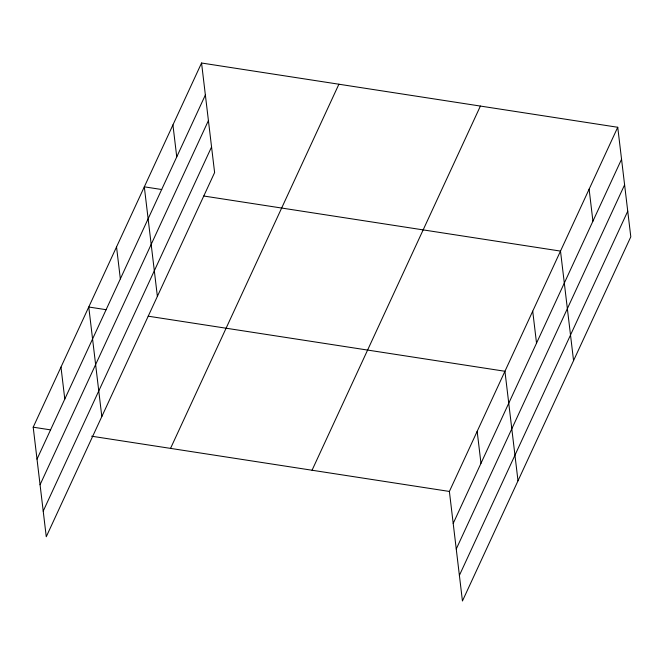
<?xml version="1.0" encoding="UTF-8"?>
<svg xmlns="http://www.w3.org/2000/svg" width="664" height="664" viewBox="0 0 664 664"><rect width="100%" height="100%" fill="white"/><g stroke="black" fill="none" stroke-linecap="round" stroke-linejoin="round"><path stroke-width="1" d="M201.557 63.014L214.613 172.557L46.264 536.728L33.2 427.193L201.557 63.014L617.736 127.272L630.8 236.807L462.443 600.986L449.387 491.443L617.736 127.272M37.01 459.156L205.367 94.985M40.064 484.753L208.421 120.582M43.21 511.131L211.559 146.952M170.54 448.391L338.897 84.22M312.047 470.245L480.396 106.066M453.197 523.406L621.554 159.236M456.251 549.012L624.6 184.841M459.397 575.381L627.746 211.21M161.734 189.522L144.312 186.833L157.376 296.376M203.757 196.013L560.499 251.092L573.563 360.627M106.182 309.706L88.76 307.009L101.816 416.552M148.205 316.188L504.939 371.267L518.003 480.802M33.2 427.193L50.622 429.882M91.624 436.206L449.387 491.443M589.117 189.182L592.927 221.145M532.719 311.184L536.529 343.147M477.167 431.359L480.977 463.323M172.93 124.923L176.748 156.887M116.532 246.925L120.35 278.888M60.98 367.101L64.79 399.064"/></g></svg>
